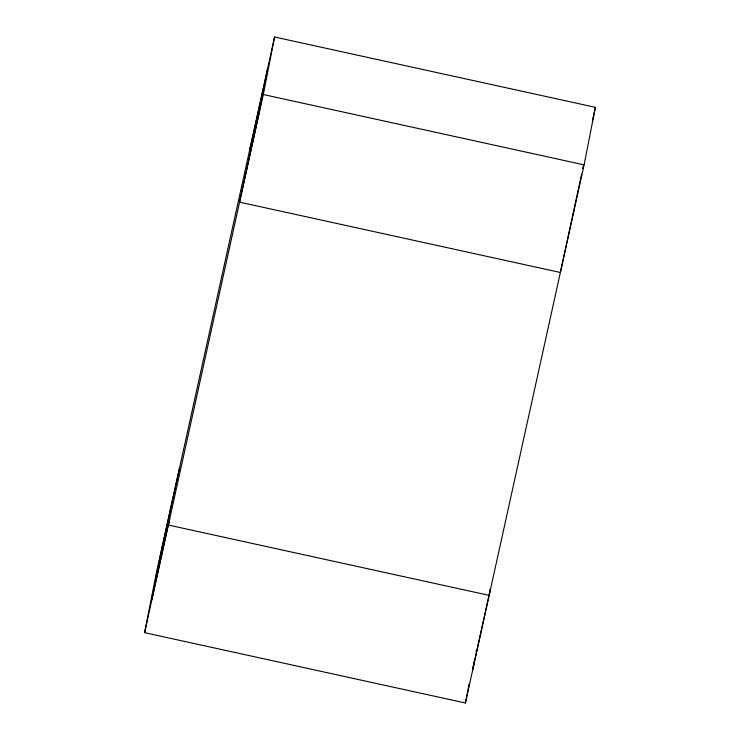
<?xml version="1.0" encoding="UTF-8"?>
<svg xmlns="http://www.w3.org/2000/svg" width="740" height="740" viewBox="0 0 740 740"><rect width="100%" height="100%" fill="white"/><g stroke="black" fill="none" stroke-linecap="round" stroke-linejoin="round"><path stroke-width="1.11" d="M144.615 632.672L155.899 575.146L274.577 37L595.385 107.328L584.101 164.853L465.423 703L144.615 632.672L263.292 94.526L274.577 37M179.635 467.514L160.58 554.63L151.802 599.372L169.608 518.648L168.35 525.039L489.159 595.367L490.416 588.975L472.61 669.7L474.368 660.755M250.842 144.633L249.584 151.025L267.39 70.3L258.611 115.042L239.557 202.149L560.365 272.486L581.612 174.187M465.423 703L469.188 683.825M476.125 651.801L476.56 649.572M582.704 168.59L583.148 166.352M592.416 120.787L595.385 107.328M263.292 94.526L584.101 164.853"/></g></svg>
